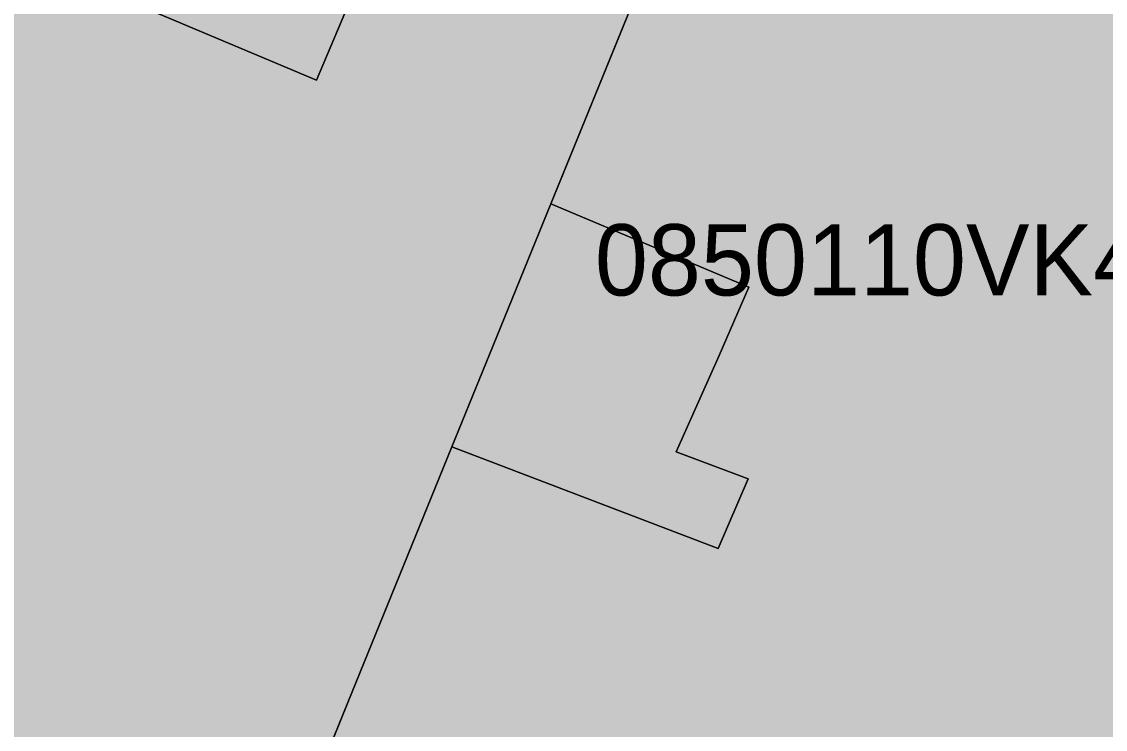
# Model space of a CAD drawing. Header units: metres. Extents: x -6 to 1255, y -2 to 532.
# Drawn here: x 1034.79 to 1050, y 310.3 to 320.23 of the extents above; entities that cross this region are included whole.
import ezdxf

# ---------------------------------------------------------------- set-up
doc = ezdxf.new("R2010")
doc.units = ezdxf.units.M
doc.header["$MEASUREMENT"] = 0
for name, color, linetype, lineweight, true_color in [('TPX_BUILDINGS', 7, 'CONTINUOUS', 0, 0x000000), ('TPX_BUILDINGS_HATCH', 7, 'CONTINUOUS', 0, 0xf0f0f0), ('TPX_BUILDINGS_SHADOWS_HATCH', 7, 'CONTINUOUS', 0, 0x000000), ('TPX_BUILDINGS_SHADOWS_OUTLINES', 7, 'CONTINUOUS', 0, 0x000000), ('TPX_CADASTRES', 7, 'CONTINUOUS', 0, 0x646464), ('TPX_CADASTRES_TEXT', 7, 'CONTINUOUS', 0, 0x000000)]:
    doc.layers.add(name, color=color, linetype=linetype, lineweight=lineweight, true_color=true_color)

msp = doc.modelspace()

# ---------------------------------------------------------------- hatches: boundary and pattern name
at = {"layer": 'TPX_BUILDINGS_HATCH'}
msp.add_hatch(color=256, dxfattribs=at).paths.add_polyline_path([(1038.089, 307.513), (1037.489, 306.043), (1049.339, 300.843), (1055.179, 315.683), (1059.969, 327.833), (1058.579, 328.463), (1058.31, 328.585), (1055.309, 329.943), (1048.47, 333.053), (1046.759, 328.833), (1048.269, 328.153), (1048.629, 328.973), (1050.369, 328.233), (1048.989, 324.943), (1045.749, 326.353), (1045.619, 326.027), (1045.549, 325.853), (1042.345, 317.981), (1042.219, 317.673), (1044.999, 316.503), (1044.579, 315.543), (1043.979, 314.193), (1044.989, 313.813), (1044.569, 312.833), (1040.829, 314.263), (1040.594, 313.685), (1039.369, 310.673), (1039.165, 310.164), (1038.919, 309.553), (1038.089, 307.513)])
h = msp.add_hatch(color=256, dxfattribs=at)
h.paths.add_polyline_path([(1027.499, 314.473), (1025.929, 311.123), (1037.489, 306.043), (1038.089, 307.513), (1038.919, 309.553), (1039.165, 310.164), (1039.369, 310.673), (1040.594, 313.685), (1040.829, 314.263), (1041.409, 315.683), (1042.219, 317.673), (1042.345, 317.981), (1045.549, 325.853), (1045.619, 326.027), (1034.98, 330.463), (1034.47, 329.383), (1031.359, 322.733), (1031.306, 322.619), (1029.314, 318.366), (1028.929, 317.543), (1028.059, 315.683), (1027.659, 314.813), (1027.499, 314.473)])
h.paths.add_polyline_path([(1034.869, 321.123), (1036.579, 325.173), (1040.639, 323.453), (1038.929, 319.413), (1035.229, 320.973), (1034.869, 321.123)], flags=16)
at = {"layer": 'TPX_BUILDINGS_SHADOWS_HATCH'}
for points in [[(1036.579, 325.173), (1034.869, 321.123), (1035.229, 320.973), (1038.929, 319.413), (1040.639, 323.453), (1036.579, 325.173)], [(1041.409, 315.683), (1040.829, 314.263), (1044.569, 312.833), (1044.989, 313.813), (1043.979, 314.193), (1044.579, 315.543), (1044.999, 316.503), (1042.219, 317.673), (1041.409, 315.683)]]:
    msp.add_hatch(color=256, dxfattribs=at).paths.add_polyline_path(points)

# ---------------------------------------------------------------- linework, layer by layer
at = {"layer": 'TPX_BUILDINGS', "elevation": 0.042}
for points in [[(1027.499, 314.473), (1025.929, 311.123), (1037.489, 306.043), (1038.089, 307.513), (1038.919, 309.553), (1039.165, 310.164), (1039.369, 310.673), (1040.594, 313.685), (1040.829, 314.263), (1041.409, 315.683), (1042.219, 317.673), (1042.345, 317.981), (1045.549, 325.853), (1045.619, 326.027), (1034.98, 330.463), (1034.47, 329.383), (1031.359, 322.733), (1031.306, 322.619), (1029.314, 318.366), (1028.929, 317.543), (1028.059, 315.683), (1027.659, 314.813)], [(1034.869, 321.123), (1036.579, 325.173), (1040.639, 323.453), (1038.929, 319.413), (1035.229, 320.973)]]:
    msp.add_lwpolyline(points, close=True, dxfattribs=at)
msp.add_lwpolyline([(1045.549, 325.853), (1042.345, 317.981), (1042.219, 317.673), (1044.999, 316.503), (1044.579, 315.543), (1043.979, 314.193), (1044.989, 313.813), (1044.569, 312.833), (1040.829, 314.263), (1040.594, 313.685), (1039.369, 310.673), (1039.165, 310.164), (1038.919, 309.553), (1038.089, 307.513), (1037.489, 306.043), (1049.339, 300.843), (1055.179, 315.683), (1059.969, 327.833)], dxfattribs=at)
at = {"layer": 'TPX_BUILDINGS_SHADOWS_OUTLINES', "elevation": 0.039}
for points in [[(1036.579, 325.173), (1034.869, 321.123), (1035.229, 320.973), (1038.929, 319.413), (1040.639, 323.453)], [(1041.409, 315.683), (1040.829, 314.263), (1044.569, 312.833), (1044.989, 313.813), (1043.979, 314.193), (1044.579, 315.543), (1044.999, 316.503), (1042.219, 317.673)]]:
    msp.add_lwpolyline(points, close=True, dxfattribs=at)
at = {"layer": 'TPX_CADASTRES', "elevation": 0.024}
for points in [[(1027.499, 314.474), (1025.929, 311.124), (1037.489, 306.043), (1038.089, 307.513), (1038.919, 309.553), (1039.369, 310.673), (1040.829, 314.263), (1041.409, 315.683), (1042.219, 317.673), (1045.549, 325.853), (1045.749, 326.353), (1046.759, 328.833), (1048.47, 333.053), (1047.79, 333.364), (1042.05, 335.964), (1038.34, 337.654), (1037.52, 335.904), (1034.98, 330.464), (1034.47, 329.384), (1031.359, 322.734), (1028.929, 317.544), (1028.059, 315.684), (1027.659, 314.814)], [(1038.089, 307.513), (1037.489, 306.043), (1049.339, 300.843), (1055.179, 315.683), (1059.969, 327.833), (1058.579, 328.463), (1055.309, 329.943), (1048.47, 333.053), (1046.759, 328.833), (1045.749, 326.353), (1045.549, 325.853), (1042.219, 317.673), (1041.409, 315.683), (1040.829, 314.263), (1039.369, 310.673), (1038.919, 309.553)]]:
    msp.add_lwpolyline(points, close=True, dxfattribs=at)

# ---------------------------------------------------------------- texts
at = {"layer": 'TPX_CADASTRES_TEXT'}
msp.add_text('0850110VK4705B', height=1, dxfattribs=at).set_placement((1042.838, 316.388, 0.024))

doc.saveas('drawing.dxf')
